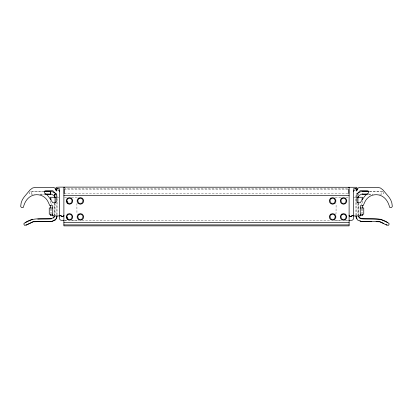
<?xml version="1.0" encoding="UTF-8"?>
<svg xmlns="http://www.w3.org/2000/svg" width="413" height="413" viewBox="0 0 413 413"><rect width="100%" height="100%" fill="white"/><g stroke="black" fill="none" stroke-linecap="round" stroke-linejoin="round"><path stroke-width="0.31" stroke-dasharray="2.06 1.55" d="M356.058 215.121L356.094 194.347M358.629 215.354L358.649 203.263M54.377 215.24L54.464 203.248M56.963 215.271L57.097 196.609L56.808 195.535M383.708 192.143L383.584 193.733L381.948 194.11L378.184 194.11M356.192 195.535L355.903 196.609L356.037 215.271M29.292 192.143L29.416 193.733L31.052 194.11L31.935 192.752L30.846 191.534L29.808 191.937M77.21 203.392L76.89 203.852L76.957 213.547L77.561 214.306M335.439 214.306L336.043 213.547L336.11 203.852L335.79 203.392M383.192 191.937L382.154 191.534L381.065 192.752L381.948 194.11M369.501 191.575L382.154 191.534M368.541 194.156L373.042 194.136M369.723 191.56L381.029 191.534M368.732 194.141L372.593 194.131M63.891 188.534L349.109 188.534M64.185 189.257L348.174 189.257M30.846 191.534L43.499 191.575M64.185 193.625L348.174 193.625M31.052 194.11L34.816 194.11M56.777 197.264L59.529 197.264M353.471 197.264L356.223 197.264M64.526 197.507L67.066 197.507M71.506 197.507L77.845 197.507M335.155 197.507L341.494 197.507M345.934 197.507L348.474 197.507M64.526 220.305L66.514 220.305M72.141 220.305L77.231 220.305M335.769 220.305L340.859 220.305M346.486 220.305L348.474 220.305M64.536 220.547L68.408 220.547M70.99 220.547L78.733 220.547M81.96 220.547L331.04 220.547M334.267 220.547L342.01 220.547M344.592 220.547L348.464 220.547M31.971 191.534L43.277 191.56M357.286 194.353L358.665 194.353L358.319 194.353M40.407 194.131L44.268 194.141M39.958 194.136L44.459 194.156M358.536 203.248L358.623 215.24M56.906 194.347L56.942 215.121M54.351 203.263L54.371 215.354M362.542 201.074L362.542 204.254M362.542 208.704L362.542 213.154M361.236 198.534L361.236 199.804M361.236 203.619L361.236 204.889M361.236 208.704L361.236 213.154M357.957 203.619L357.957 215.694M55.043 203.619L55.043 215.694M51.764 198.534L51.764 199.804M51.764 203.619L51.764 204.889M51.764 208.704L51.764 213.154M50.458 201.074L50.458 204.254M50.458 208.704L50.458 213.154"/><path stroke-width="0.62" d="M358.66 197.538L358.66 196.263M56.958 215.916L56.948 217.202L55.228 220.191L52.121 221.327L33.314 221.786L26.525 224.982L24.377 225.266L23.773 223.789C31.533 216.871 41.713 219.334 51.346 218.782L53.974 217.264L54.371 215.989M43.897 191.565L50.722 191.586L50.706 194.162L44.914 194.141M57.04 188.369L56.829 190.914L56.261 190.914L54.898 188.018L53.096 187.321L35.637 187.321L32.56 188.003L30.061 189.918L24.217 196.887L22.364 199.68L21.171 202.814L20.691 206.402L21.29 207.326L22.323 207.693L23.371 207.347C25.188 199.081 31.538 192.886 40.479 195.173A12.38 12.38 0 0 1 48.011 201.668L49.89 205.751L52.735 205.751L52.735 215.937L59.529 215.937L59.529 191.007L58.982 190.491L59.214 188.369L57.04 188.369L56.519 190.171L55.848 189.737L56.049 187.564L56.473 187.28L59.931 187.12L356.527 187.28L356.951 187.564L357.152 189.737L356.481 190.171L355.96 188.369L353.786 188.369L354.018 190.491L353.471 191.007L353.471 215.937L360.265 215.937L360.265 205.751L363.11 205.751L364.989 201.668A12.38 12.38 0 0 1 372.521 195.173C381.462 192.886 387.812 199.081 389.629 207.347L390.677 207.693L391.71 207.326L392.309 206.402L391.829 202.814L390.636 199.68L388.783 196.887L382.939 189.918L380.44 188.003L377.363 187.321L359.904 187.321L358.102 188.018L356.739 190.914L356.171 190.914L355.96 188.369M50.706 194.162L50.722 191.586M358.489 196.939L358.83 195.659L361.468 194.193L367.895 194.162M56.942 216.381L56.127 218.988L52.059 221.337L33.143 221.636L26.04 225.116M63.891 215.271L63.617 216.066L62.89 216.593L61.842 216.665L60.943 215.746L59.684 215.896L59.529 218.363A1.941 1.941 0 0 0 61.47 220.305L63.989 220.305M59.214 189.866L58.889 190.734L59.529 191.198M53.458 218.09L54.371 216.505M66.705 200.878L68.093 198.467L70.866 198.467L72.249 200.878L70.866 203.279L68.093 203.279L66.705 200.878L68.093 203.268M63.891 215.209L63.163 216.469L61.873 216.551L61.217 215.591L59.529 215.591M66.705 216.887L68.093 214.476L70.866 214.476L72.249 216.887L70.866 219.288L68.093 219.288L66.705 216.887L68.093 219.277M64.185 187.28L64.65 187.321M348.35 187.321L348.815 187.28M353.471 191.198L354.111 190.734L353.786 189.866M356.62 193.929L360.781 191.622L368.876 191.58M28.089 221.383L25.064 222.726M28.605 221.141L32.699 219.22M37.743 219.096L51.625 218.756M362.278 191.586L368.484 191.565M366.801 194.146L362.294 194.162L362.216 193.785M54.34 197.538L54.335 194.353L56.271 194.353M54.335 194.353L54.681 194.353M63.891 195.566L349.109 195.566M56.333 197.264L50.458 197.264L50.458 199.804M356.667 197.264L362.542 197.264L362.542 199.804M52.735 207.982L49.245 207.982L49.245 214.192L52.735 214.192M360.265 207.982L363.755 207.982L363.755 214.192L360.265 214.192M353.471 215.591L351.783 215.591L351.127 216.551L349.837 216.469L349.109 215.209M53.2 215.694L50.458 215.694L50.458 214.424M359.8 215.694L362.542 215.694L362.542 214.424M349.011 220.305L351.53 220.305A1.941 1.941 0 0 0 353.471 218.363L353.316 215.896L352.057 215.746L351.158 216.665L350.11 216.593L349.383 216.066L349.109 215.271M63.891 222.478L349.109 222.478M63.891 224.909L349.109 224.909M44.124 191.58L52.219 191.622L56.38 193.929M45.745 194.167L51.532 194.193L54.17 195.659L54.511 196.939M371.664 221.507L360.941 221.337L359.924 220.754M376.078 221.58L379.857 221.636L383.889 223.495M356.042 215.916L356.052 217.202L357.772 220.191L360.879 221.327L379.686 221.786L386.475 224.982L388.623 225.266L389.227 223.789C381.467 216.871 371.287 219.334 361.654 218.782L359.026 217.264L358.629 215.989M387.936 222.726L380.301 219.22L361.375 218.756L359.542 218.09L358.629 216.505M385.99 224.502L386.96 225.116M356.058 216.381L356.873 218.988M362.542 205.524L362.542 208.069M357.957 197.264L357.957 202.984M349.109 187.321L349.109 225.88L63.891 225.88L63.891 187.321M348.815 189.257L348.815 193.625M64.185 189.257L64.185 193.625M55.043 197.264L55.043 202.984M50.458 205.524L50.458 208.069M368.763 191.787L368.458 193.119C364.411 195.189 362.769 199.51 360.177 202.773L357.875 202.773L357.147 202.241L356.868 201.384L357.095 193.682L358.84 192.231L359.429 191.24L360.549 190.713L367.358 190.713L368.241 191.012L368.763 191.787M56.132 201.384L55.853 202.241L55.125 202.773L52.823 202.773C50.231 199.51 48.589 195.189 44.542 193.119L44.237 191.787L44.759 191.012L45.642 190.713L52.451 190.713L53.571 191.24L54.16 192.231L55.905 193.682L56.132 194.461L56.132 201.384M79.007 198.467L77.618 200.878L79.007 203.279L81.779 203.268L83.163 200.868L81.779 198.467L79.007 198.477M79.007 214.476L77.618 216.887L79.007 219.288L81.779 219.277L83.163 216.877L81.779 214.476L79.007 214.481M331.241 198.467L329.853 200.878L331.241 203.279L334.014 203.268L335.397 200.868L334.014 198.467L331.241 198.477M331.241 214.476L329.853 216.887L331.241 219.288L334.014 219.277L335.397 216.877L334.014 214.476L331.241 214.481M342.155 198.467L340.766 200.878L342.155 203.279L344.927 203.268L346.311 200.868L344.927 198.467L342.155 198.477M342.155 214.476L340.766 216.887L342.155 219.288L344.927 219.277L346.311 216.877L344.927 214.476L342.155 214.481M67.5 198.194L66.287 199.866L66.287 201.936L67.5 203.609L69.467 204.249L71.434 203.609L72.652 201.936L72.652 199.866L71.434 198.194L69.467 197.553L67.5 198.194M78.413 198.194L77.2 199.866L77.2 201.936L78.413 203.609L80.38 204.249L82.347 203.609L83.565 201.936L83.565 199.866L82.347 198.194L80.38 197.553L78.413 198.194M67.5 214.202L66.287 215.875L66.287 217.94L67.5 219.618L69.467 220.253L71.434 219.618L72.652 217.94L72.652 215.875L71.434 214.202L69.467 213.562L67.5 214.202M78.413 214.202L77.2 215.875L77.2 217.94L78.413 219.618L80.38 220.253L82.347 219.618L83.565 217.94L83.565 215.875L82.347 214.202L80.38 213.562L78.413 214.202M330.648 198.194L329.429 199.866L329.429 201.936L330.648 203.609L332.615 204.249L334.582 203.609L335.8 201.936L335.8 199.866L334.582 198.194L332.615 197.553L330.648 198.194M341.561 198.194L340.348 199.866L340.348 201.936L341.561 203.609L343.528 204.249L345.495 203.609L346.714 201.936L346.714 199.866L345.495 198.194L343.528 197.553L341.561 198.194M330.648 214.202L329.429 215.875L329.429 217.94L330.648 219.618L332.615 220.253L334.582 219.618L335.8 217.94L335.8 215.875L334.582 214.202L332.615 213.562L330.648 214.202M341.561 214.202L340.348 215.875L340.348 217.94L341.561 219.618L343.528 220.253L345.495 219.618L346.714 217.94L346.714 215.875L345.495 214.202L343.528 213.562L341.561 214.202"/></g></svg>
